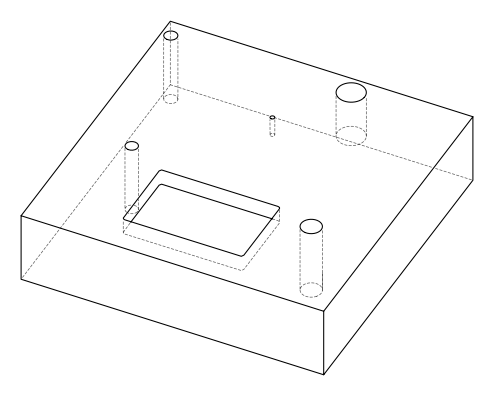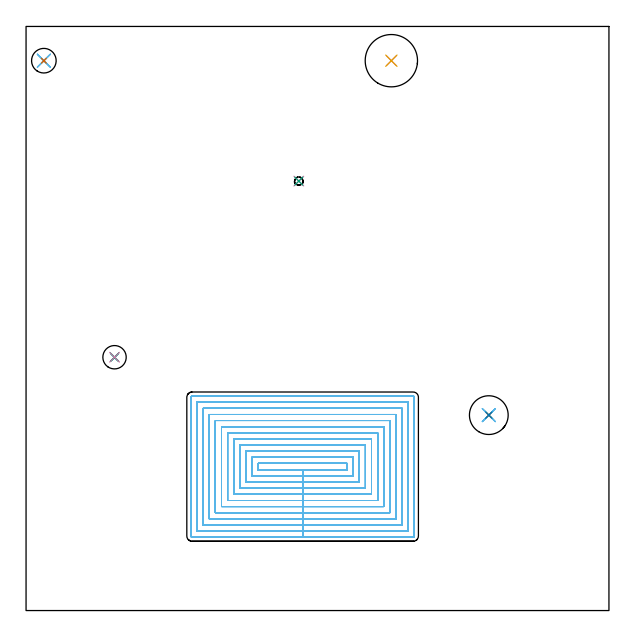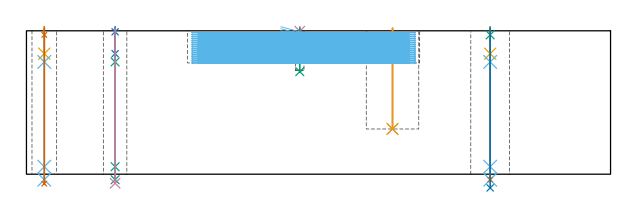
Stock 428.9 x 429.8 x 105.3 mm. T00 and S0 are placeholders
(PLAN: 18 operations, 14 tool changes, 137.3 min)
(1 SPOT_DRILL | STEP1HOLE | NXT0321_9005460120000 | 0.05 min | 184 mm3)
(2 SPOT_DRILL_1 | STEP1HOLE_1 | NXT0321_9005460120000 | 0.03 min | 4 mm3)
(3 SPOT_DRILL_2 | STEP1HOLE_2 | NXT0321_9005460120000 | 0.05 min | 182 mm3)
(4 SPOT_DRILL_3 | STEP1POCKET | NXT0321_9005460120000 | 0.03 min | 0 mm3)
(5 DRILL_BLIND_HOLE_INTO_CENTER | STEP1HOLE | NXT0301_083 | 0.08 min | 1347 mm3)
(6 GUN_DRILL_THROUGH_HOLE | STEP1HOLE | UGT0307_008 | 0.54 min | 8498 mm3)
(7 DRILL_TO_ENLARGE_THROUGH_HOLE | STEP1HOLE | UGT0301_250 | 0.46 min | 17017 mm3)
(8 DRILL_BLIND_HOLE_INTO_CENTER_1 | STEP1HOLE_1 | NXT0301_083 | 0.08 min | 1512 mm3)
(9 GUN_DRILL_THROUGH_HOLE_1 | STEP1HOLE_1 | UGT0307_008 | 0.54 min | 8501 mm3)
(10 DRILL_TO_ENLARGE_THROUGH_HOLE_1 | STEP1HOLE_1 | UGT0301_243 | 0.46 min | 14401 mm3)
(11 DRILL_BLIND_HOLE_INTO_CENTER_2 | STEP1HOLE_2 | NXT0301_083 | 0.08 min | 1348 mm3)
(12 GUN_DRILL_THROUGH_HOLE_2 | STEP1HOLE_2 | UGT0307_008 | 0.54 min | 8506 mm3)
(13 DRILL_TO_ENLARGE_THROUGH_HOLE_2 | STEP1HOLE_2 | NXT0301_104 | 0.45 min | 6128 mm3)
(14 DRILL_TO_ENLARGE_THROUGH_HOLE_3 | STEP1HOLE_2 | UGT0301_392 | 0.47 min | 50955 mm3)
(15 DRILL_BLIND_HOLE_INTO_CENTER_3 | STEP1POCKET | NXT0301_033 | 0.13 min | 869 mm3)
(16 INDEXABLE_INSERT_DRILL_BLIND_HOLE_FROM_SOLID | STEP1POCKET_1 | NXT0302_021 | 0.3 min | 35206 mm3)
(17 DRILL_TO_ENLARGE_BLIND_HOLE | STEP1POCKET_1 | UGT0301_384 | 0.3 min | 48681 mm3)
(18 MILL_RECTANGULAR_POCKET | POCKET_RECTANGULAR_STRAIGHT | UGT0201_014 | Follow Part, ap 1.5, ae 75% | 132.71 min | 441297 mm3)
(TOOL NXT0321_9005460120000 | NC Spot Drill, 142deg, 12mm, Carbide, Uncoated | D12 PA142 FL30 Z2)
(TOOL NXT0301_083 | Carbide Drill 11.2mm [860.1-1120-056A1-MM 2214] | D11.2 PA140 FL72 Z2)
(TOOL UGT0307_008 | Gun Drill 11 mm | D11 PA130 FL24 Z1)
(TOOL UGT0301_250 | Twist Drill 18.1 mm | D18.1 PA118 FL135 Z2)
(TOOL UGT0301_243 | Twist Drill 17.2 mm | D17.2 PA118 FL130 Z2)
(TOOL NXT0301_104 | Carbide Drill 14mm [860.1-1400-112A1-MM 2214] | D14 PA140 FL123 Z2)
(TOOL UGT0301_392 | Twist Drill 28.5 mm | D28.5 PA118 FL165 Z2)
(TOOL NXT0301_033 | Carbide Drill 6.2mm [860.1-0620-031A1-MM 2214] | D6.2 PA140 FL53 Z2)
(TOOL NXT0302_021 | Index. Insert Drill 25mm [880-D2500L25-05] | D25 PA176 FL125 Z2)
(TOOL UGT0301_384 | Twist Drill Flat Bottom 38.5 mm | D38.5 PA180 FL175 Z2)
(TOOL UGT0201_014 | End mill 6 mm | D6 FL24 Z4)
(OP 1 SPOT_DRILL)
G17 G21 G94 G90
T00 M6
G54
G17 G0 G90 X13.1 Y404.6 S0 M3
G43 Z115.3 H0
G94 G81 G98 Z102.3 F250. R108.3
G80
M5
M2
(OP 2 SPOT_DRILL_1)
G17 G21 G94 G90
T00 M6
G54
G17 G0 G90 X65.1 Y186.4 S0 M3
G43 Z115.3 H0
G94 G81 G98 Z104.56 F250. R108.3
G80
M5
M2
(OP 3 SPOT_DRILL_2)
G17 G21 G94 G90
T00 M6
G54
G17 G0 G90 X340.5 Y143.8 S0 M3
G43 Z115.3 H0
G94 G81 G98 Z102.3 F250. R108.3
G80
M5
M2
(OP 4 SPOT_DRILL_3)
G17 G21 G94 G90
T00 M6
G54
G17 G0 G90 X200.7 Y316. S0 M3
G43 Z115.3 H0
G94 G81 G98 Z105.033 F250. R108.3
G80
M5
M2
(OP 5 DRILL_BLIND_HOLE_INTO_CENTER)
G17 G21 G94 G90
T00 M6
G54
G17 G0 G90 X13.1 Y404.6 S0 M3
G43 Z115.3 H1
G94 G81 G98 Z88.5 F250. R107.3
G80
M5
M2
(OP 6 GUN_DRILL_THROUGH_HOLE)
G17 G21 G94 G90
T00 M6
G54
G17 G0 G90 X13.1 Y404.6 M8
G43 Z115.3 H0
Z102.041
S716 M3
G94 G1 Z82.437 F125. M26
G4 X.084
Z5.5 F250.
G4 X.084
Z-4.065 F125.
G4 X.084
M5
M9
G0 Z102.041
Z115.3
M2
(OP 7 DRILL_TO_ENLARGE_THROUGH_HOLE)
G17 G21 G94 G90
T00 M6
G54
G17 G0 G90 X13.1 Y404.6 S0 M3
G43 Z115.3 H0
G94 G73 G98 Z-6.938 F250. Q16.034 R107.3
G80
M5
M2
(OP 8 DRILL_BLIND_HOLE_INTO_CENTER_1)
G17 G21 G94 G90
T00 M6
G54
G17 G0 G90 X65.1 Y186.4 S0 M3
G43 Z115.3 H1
G94 G81 G98 Z88.5 F250. R107.3
G80
M5
M2
(OP 9 GUN_DRILL_THROUGH_HOLE_1)
G17 G21 G94 G90
T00 M6
G54
G17 G0 G90 X65.1 Y186.4 M8
G43 Z115.3 H0
Z101.467
S716 M3
G94 G1 Z82.437 F125. M26
G4 X.084
Z5.5 F250.
G4 X.084
Z-4.065 F125.
G4 X.084
M5
M9
G0 Z101.467
Z115.3
M2
(OP 10 DRILL_TO_ENLARGE_THROUGH_HOLE_1)
G17 G21 G94 G90
T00 M6
G54
G17 G0 G90 X65.1 Y186.4 S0 M3
G43 Z115.3 H0
G94 G73 G98 Z-6.667 F250. Q15.995 R107.3
G80
M5
M2
(OP 11 DRILL_BLIND_HOLE_INTO_CENTER_2)
G17 G21 G94 G90
T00 M6
G54
G17 G0 G90 X340.5 Y143.8 S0 M3
G43 Z115.3 H1
G94 G81 G98 Z88.5 F250. R107.3
G80
M5
M2
(OP 12 GUN_DRILL_THROUGH_HOLE_2)
G17 G21 G94 G90
T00 M6
G54
G17 G0 G90 X340.5 Y143.8 M8
G43 Z115.3 H0
Z101.333
S716 M3
G94 G1 Z82.437 F125. M26
G4 X.084
Z5.5 F250.
G4 X.084
Z-4.065 F125.
G4 X.084
M5
M9
G0 Z101.333
Z115.3
M2
(OP 13 DRILL_TO_ENLARGE_THROUGH_HOLE_2)
G17 G21 G94 G90
T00 M6
G54
G17 G0 G90 X340.5 Y143.8 S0 M3
G43 Z115.3 H1
G94 G73 G98 Z-4.048 F250. Q13.668 R107.3
G80
M5
M2
(OP 14 DRILL_TO_ENLARGE_THROUGH_HOLE_3)
G17 G21 G94 G90
T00 M6
G54
G17 G0 G90 X340.5 Y143.8 S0 M3
G43 Z115.3 H0
G94 G73 G98 Z-10.062 F250. Q23.072 R107.3
G80
M5
M2
(OP 15 DRILL_BLIND_HOLE_INTO_CENTER_3)
G17 G21 G94 G90
T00 M6
G54
G17 G0 G90 X200.7 Y316. S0 M3
G43 Z115.3 H1
G94 G81 G98 Z75.3 F250. R107.3
G80
M5
M2
(OP 16 INDEXABLE_INSERT_DRILL_BLIND_HOLE_FROM_SOLID)
G17 G21 G94 G90
T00 M6
G54
G17 G0 G90 X268.8 Y404.6 S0 M3
G43 Z115.3 H1
G94 G81 G98 Z33.2 F250. R107.3
G80
M5
M2
(OP 17 DRILL_TO_ENLARGE_BLIND_HOLE)
G17 G21 G94 G90
T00 M6
G54
G17 G0 G90 X268.8 Y404.6 S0 M3
G43 Z115.3 H0
G94 G81 G98 Z33.2 F250. R107.3
G80
M5
M2
(OP 18 MILL_RECTANGULAR_POCKET)
G17 G21 G94 G90
T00 M6
G54
G17 G0 G90 X186.799 Y103.5 S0 M3
G43 Z115.3 H0
Z108.3
G94 G1 X203.5 Z103.825 F250.
X236.2 F500.
Y108.3
X170.8
Y103.5
X203.5
Y99.
X240.7
Y112.8
X166.3
Y99.
X203.5
Y94.5
X245.2
Y117.3
X161.8
Y94.5
X203.5
Y90.
X249.7
Y121.8
X157.3
Y90.
X203.5
Y85.5
X254.2
Y126.3
X152.8
Y85.5
X203.5
Y81.
X258.7
Y130.8
X148.3
Y81.
X203.5
Y76.5
X263.2
Y135.3
X143.8
Y76.5
X203.5
Y72.
X267.7
Y139.8
X139.3
Y72.
X203.5
Y67.5
X272.2
Y144.3
X134.8
Y67.5
X203.5
Y63.
X276.7
Y148.8
X130.3
Y63.
X203.5
Y58.5
X281.2
Y153.3
X125.8
Y58.5
X203.5
Y54.
X284.9
G3 X285.7 Y54.8 R0.8
G1 Y157.
G3 X284.9 Y157.8 R0.8
G1 X122.1
G3 X121.3 Y157. R0.8
G1 Y54.8
G3 X122.1 Y54. R0.8
G1 X203.5
X204.5
G0 X186.799 Y103.5 Z106.825
G1 X203.5 Z102.35 F250.
X236.2 F500.
Y108.3
X170.8
Y103.5
X203.5
Y99.
X240.7
Y112.8
X166.3
Y99.
X203.5
Y94.5
X245.2
Y117.3
X161.8
Y94.5
X203.5
Y90.
X249.7
Y121.8
X157.3
Y90.
X203.5
Y85.5
X254.2
Y126.3
X152.8
Y85.5
X203.5
Y81.
X258.7
Y130.8
X148.3
Y81.
X203.5
Y76.5
X263.2
Y135.3
X143.8
Y76.5
X203.5
Y72.
X267.7
Y139.8
X139.3
Y72.
X203.5
Y67.5
X272.2
Y144.3
X134.8
Y67.5
X203.5
Y63.
X276.7
Y148.8
X130.3
Y63.
X203.5
Y58.5
X281.2
Y153.3
X125.8
Y58.5
X203.5
Y54.
X284.9
G3 X285.7 Y54.8 R0.8
G1 Y157.
G3 X284.9 Y157.8 R0.8
G1 X122.1
G3 X121.3 Y157. R0.8
G1 Y54.8
G3 X122.1 Y54. R0.8
G1 X203.5
X204.5
G0 X186.799 Y103.5 Z105.35
G1 X203.5 Z100.875 F250.
X236.2 F500.
Y108.3
X170.8
Y103.5
X203.5
Y99.
X240.7
Y112.8
X166.3
Y99.
X203.5
Y94.5
X245.2
Y117.3
X161.8
Y94.5
X203.5
Y90.
X249.7
Y121.8
X157.3
Y90.
X203.5
Y85.5
X254.2
Y126.3
X152.8
Y85.5
X203.5
Y81.
X258.7
Y130.8
X148.3
Y81.
X203.5
Y76.5
X263.2
Y135.3
X143.8
Y76.5
X203.5
Y72.
X267.7
Y139.8
X139.3
Y72.
X203.5
Y67.5
X272.2
Y144.3
X134.8
Y67.5
X203.5
Y63.
X276.7
Y148.8
X130.3
Y63.
X203.5
Y58.5
X281.2
Y153.3
X125.8
Y58.5
X203.5
Y54.
X284.9
G3 X285.7 Y54.8 R0.8
G1 Y157.
G3 X284.9 Y157.8 R0.8
G1 X122.1
G3 X121.3 Y157. R0.8
G1 Y54.8
G3 X122.1 Y54. R0.8
G1 X203.5
X204.5
G0 X186.799 Y103.5 Z103.875
G1 X203.5 Z99.4 F250.
X236.2 F500.
Y108.3
X170.8
Y103.5
X203.5
Y99.
X240.7
Y112.8
X166.3
Y99.
X203.5
Y94.5
X245.2
Y117.3
X161.8
Y94.5
X203.5
Y90.
X249.7
Y121.8
X157.3
Y90.
X203.5
Y85.5
X254.2
Y126.3
X152.8
Y85.5
X203.5
Y81.
X258.7
Y130.8
X148.3
Y81.
X203.5
Y76.5
X263.2
Y135.3
X143.8
Y76.5
X203.5
Y72.
X267.7
Y139.8
X139.3
Y72.
X203.5
Y67.5
X272.2
Y144.3
X134.8
Y67.5
X203.5
Y63.
X276.7
Y148.8
X130.3
Y63.
X203.5
Y58.5
X281.2
Y153.3
X125.8
Y58.5
X203.5
Y54.
X284.9
G3 X285.7 Y54.8 R0.8
G1 Y157.
G3 X284.9 Y157.8 R0.8
G1 X122.1
G3 X121.3 Y157. R0.8
G1 Y54.8
G3 X122.1 Y54. R0.8
G1 X203.5
X204.5
G0 X186.799 Y103.5 Z102.4
G1 X203.5 Z97.925 F250.
X236.2 F500.
Y108.3
X170.8
Y103.5
X203.5
Y99.
X240.7
Y112.8
X166.3
Y99.
X203.5
Y94.5
X245.2
Y117.3
X161.8
Y94.5
X203.5
Y90.
X249.7
Y121.8
X157.3
Y90.
X203.5
Y85.5
X254.2
Y126.3
X152.8
Y85.5
X203.5
Y81.
X258.7
Y130.8
X148.3
Y81.
X203.5
Y76.5
X263.2
Y135.3
X143.8
Y76.5
X203.5
Y72.
X267.7
Y139.8
X139.3
Y72.
X203.5
Y67.5
X272.2
Y144.3
X134.8
Y67.5
X203.5
Y63.
X276.7
Y148.8
X130.3
Y63.
X203.5
Y58.5
X281.2
Y153.3
X125.8
Y58.5
X203.5
Y54.
X284.9
G3 X285.7 Y54.8 R0.8
G1 Y157.
G3 X284.9 Y157.8 R0.8
G1 X122.1
G3 X121.3 Y157. R0.8
G1 Y54.8
G3 X122.1 Y54. R0.8
G1 X203.5
X204.5
G0 X186.799 Y103.5 Z100.925
G1 X203.5 Z96.45 F250.
X236.2 F500.
Y108.3
X170.8
Y103.5
X203.5
Y99.
X240.7
Y112.8
X166.3
Y99.
X203.5
Y94.5
X245.2
Y117.3
X161.8
Y94.5
X203.5
Y90.
X249.7
Y121.8
X157.3
Y90.
X203.5
Y85.5
X254.2
Y126.3
X152.8
Y85.5
X203.5
Y81.
X258.7
Y130.8
X148.3
Y81.
X203.5
Y76.5
X263.2
Y135.3
X143.8
Y76.5
X203.5
Y72.
X267.7
Y139.8
X139.3
Y72.
X203.5
Y67.5
X272.2
Y144.3
X134.8
Y67.5
X203.5
Y63.
X276.7
Y148.8
X130.3
Y63.
X203.5
Y58.5
X281.2
Y153.3
X125.8
Y58.5
X203.5
Y54.
X284.9
G3 X285.7 Y54.8 R0.8
G1 Y157.
G3 X284.9 Y157.8 R0.8
G1 X122.1
G3 X121.3 Y157. R0.8
G1 Y54.8
G3 X122.1 Y54. R0.8
G1 X203.5
X204.5
G0 X186.799 Y103.5 Z99.45
G1 X203.5 Z94.975 F250.
X236.2 F500.
Y108.3
X170.8
Y103.5
X203.5
Y99.
X240.7
Y112.8
X166.3
Y99.
X203.5
Y94.5
X245.2
Y117.3
X161.8
Y94.5
X203.5
Y90.
X249.7
Y121.8
X157.3
Y90.
X203.5
Y85.5
X254.2
Y126.3
X152.8
Y85.5
X203.5
Y81.
X258.7
Y130.8
X148.3
Y81.
X203.5
Y76.5
X263.2
Y135.3
X143.8
Y76.5
X203.5
Y72.
X267.7
Y139.8
X139.3
Y72.
X203.5
Y67.5
X272.2
Y144.3
X134.8
Y67.5
X203.5
Y63.
X276.7
Y148.8
X130.3
Y63.
X203.5
Y58.5
X281.2
Y153.3
X125.8
Y58.5
X203.5
Y54.
X284.9
G3 X285.7 Y54.8 R0.8
G1 Y157.
G3 X284.9 Y157.8 R0.8
G1 X122.1
G3 X121.3 Y157. R0.8
G1 Y54.8
G3 X122.1 Y54. R0.8
G1 X203.5
X204.5
G0 X186.799 Y103.5 Z97.975
G1 X203.5 Z93.5 F250.
X236.2 F500.
Y108.3
X170.8
Y103.5
X203.5
Y99.
X240.7
Y112.8
X166.3
Y99.
X203.5
Y94.5
X245.2
Y117.3
X161.8
Y94.5
X203.5
Y90.
X249.7
Y121.8
X157.3
Y90.
X203.5
Y85.5
X254.2
Y126.3
X152.8
Y85.5
X203.5
Y81.
X258.7
Y130.8
X148.3
Y81.
X203.5
Y76.5
X263.2
Y135.3
X143.8
Y76.5
X203.5
Y72.
X267.7
Y139.8
X139.3
Y72.
X203.5
Y67.5
X272.2
Y144.3
X134.8
Y67.5
X203.5
Y63.
X276.7
Y148.8
X130.3
Y63.
X203.5
Y58.5
X281.2
Y153.3
X125.8
Y58.5
X203.5
Y54.
X284.9
G3 X285.7 Y54.8 R0.8
G1 Y157.
G3 X284.9 Y157.8 R0.8
G1 X122.1
G3 X121.3 Y157. R0.8
G1 Y54.8
G3 X122.1 Y54. R0.8
G1 X203.5
X204.5
G0 X186.799 Y103.5 Z96.5
G1 X203.5 Z92.025 F250.
X236.2 F500.
Y108.3
X170.8
Y103.5
X203.5
Y99.
X240.7
Y112.8
X166.3
Y99.
X203.5
Y94.5
X245.2
Y117.3
X161.8
Y94.5
X203.5
Y90.
X249.7
Y121.8
X157.3
Y90.
X203.5
Y85.5
X254.2
Y126.3
X152.8
Y85.5
X203.5
Y81.
X258.7
Y130.8
X148.3
Y81.
X203.5
Y76.5
X263.2
Y135.3
X143.8
Y76.5
X203.5
Y72.
X267.7
Y139.8
X139.3
Y72.
X203.5
Y67.5
X272.2
Y144.3
X134.8
Y67.5
X203.5
Y63.
X276.7
Y148.8
X130.3
Y63.
X203.5
Y58.5
X281.2
Y153.3
X125.8
Y58.5
X203.5
Y54.
X284.9
G3 X285.7 Y54.8 R0.8
G1 Y157.
G3 X284.9 Y157.8 R0.8
G1 X122.1
G3 X121.3 Y157. R0.8
G1 Y54.8
G3 X122.1 Y54. R0.8
G1 X203.5
X204.5
G0 X186.799 Y103.5 Z95.025
G1 X203.5 Z90.55 F250.
X236.2 F500.
Y108.3
X170.8
Y103.5
X203.5
Y99.
X240.7
Y112.8
X166.3
Y99.
X203.5
Y94.5
X245.2
Y117.3
X161.8
Y94.5
X203.5
Y90.
X249.7
Y121.8
X157.3
Y90.
X203.5
Y85.5
X254.2
Y126.3
X152.8
Y85.5
X203.5
Y81.
X258.7
Y130.8
X148.3
Y81.
X203.5
Y76.5
X263.2
Y135.3
X143.8
Y76.5
X203.5
Y72.
X267.7
Y139.8
X139.3
Y72.
X203.5
Y67.5
X272.2
Y144.3
X134.8
Y67.5
X203.5
Y63.
X276.7
Y148.8
X130.3
Y63.
X203.5
Y58.5
X281.2
Y153.3
X125.8
Y58.5
X203.5
Y54.
X284.9
G3 X285.7 Y54.8 R0.8
G1 Y157.
G3 X284.9 Y157.8 R0.8
G1 X122.1
G3 X121.3 Y157. R0.8
G1 Y54.8
G3 X122.1 Y54. R0.8
G1 X203.5
X204.5
G0 X186.799 Y103.5 Z93.55
G1 X203.5 Z89.075 F250.
X236.2 F500.
Y108.3
X170.8
Y103.5
X203.5
Y99.
X240.7
Y112.8
X166.3
Y99.
X203.5
Y94.5
X245.2
Y117.3
X161.8
Y94.5
X203.5
Y90.
X249.7
Y121.8
X157.3
Y90.
X203.5
Y85.5
X254.2
Y126.3
X152.8
Y85.5
X203.5
Y81.
X258.7
Y130.8
X148.3
Y81.
X203.5
Y76.5
X263.2
Y135.3
X143.8
Y76.5
X203.5
Y72.
X267.7
Y139.8
X139.3
Y72.
X203.5
Y67.5
X272.2
Y144.3
X134.8
Y67.5
X203.5
Y63.
X276.7
Y148.8
X130.3
Y63.
X203.5
Y58.5
X281.2
Y153.3
X125.8
Y58.5
X203.5
Y54.
X284.9
G3 X285.7 Y54.8 R0.8
G1 Y157.
G3 X284.9 Y157.8 R0.8
G1 X122.1
G3 X121.3 Y157. R0.8
G1 Y54.8
G3 X122.1 Y54. R0.8
G1 X203.5
X204.5
G0 X186.799 Y103.5 Z92.075
G1 X203.5 Z87.6 F250.
X236.2 F500.
Y108.3
X170.8
Y103.5
X203.5
Y99.
X240.7
Y112.8
X166.3
Y99.
X203.5
Y94.5
X245.2
Y117.3
X161.8
Y94.5
X203.5
Y90.
X249.7
Y121.8
X157.3
Y90.
X203.5
Y85.5
X254.2
Y126.3
X152.8
Y85.5
X203.5
Y81.
X258.7
Y130.8
X148.3
Y81.
X203.5
Y76.5
X263.2
Y135.3
X143.8
Y76.5
X203.5
Y72.
X267.7
Y139.8
X139.3
Y72.
X203.5
Y67.5
X272.2
Y144.3
X134.8
Y67.5
X203.5
Y63.
X276.7
Y148.8
X130.3
Y63.
X203.5
Y58.5
X281.2
Y153.3
X125.8
Y58.5
X203.5
Y54.
X284.9
G3 X285.7 Y54.8 R0.8
G1 Y157.
G3 X284.9 Y157.8 R0.8
G1 X122.1
G3 X121.3 Y157. R0.8
G1 Y54.8
G3 X122.1 Y54. R0.8
G1 X203.5
X204.5
G0 X186.799 Y103.5 Z90.6
G1 X203.5 Z86.125 F250.
X236.2 F500.
Y108.3
X170.8
Y103.5
X203.5
Y99.
X240.7
Y112.8
X166.3
Y99.
X203.5
Y94.5
X245.2
Y117.3
X161.8
Y94.5
X203.5
Y90.
X249.7
Y121.8
X157.3
Y90.
X203.5
Y85.5
X254.2
Y126.3
X152.8
Y85.5
X203.5
Y81.
X258.7
Y130.8
X148.3
Y81.
X203.5
Y76.5
X263.2
Y135.3
X143.8
Y76.5
X203.5
Y72.
X267.7
Y139.8
X139.3
Y72.
X203.5
Y67.5
X272.2
Y144.3
X134.8
Y67.5
X203.5
Y63.
X276.7
Y148.8
X130.3
Y63.
X203.5
Y58.5
X281.2
Y153.3
X125.8
Y58.5
X203.5
Y54.
X284.9
G3 X285.7 Y54.8 R0.8
G1 Y157.
G3 X284.9 Y157.8 R0.8
G1 X122.1
G3 X121.3 Y157. R0.8
G1 Y54.8
G3 X122.1 Y54. R0.8
G1 X203.5
X204.5
G0 X186.799 Y103.5 Z89.125
G1 X203.5 Z84.65 F250.
X236.2 F500.
Y108.3
X170.8
Y103.5
X203.5
Y99.
X240.7
Y112.8
X166.3
Y99.
X203.5
Y94.5
X245.2
Y117.3
X161.8
Y94.5
X203.5
Y90.
X249.7
Y121.8
X157.3
Y90.
X203.5
Y85.5
X254.2
Y126.3
X152.8
Y85.5
X203.5
Y81.
X258.7
Y130.8
X148.3
Y81.
X203.5
Y76.5
X263.2
Y135.3
X143.8
Y76.5
X203.5
Y72.
X267.7
Y139.8
X139.3
Y72.
X203.5
Y67.5
X272.2
Y144.3
X134.8
Y67.5
X203.5
Y63.
X276.7
Y148.8
X130.3
Y63.
X203.5
Y58.5
X281.2
Y153.3
X125.8
Y58.5
X203.5
Y54.
X284.9
G3 X285.7 Y54.8 R0.8
G1 Y157.
G3 X284.9 Y157.8 R0.8
G1 X122.1
G3 X121.3 Y157. R0.8
G1 Y54.8
G3 X122.1 Y54. R0.8
G1 X203.5
X204.5
G0 X186.799 Y103.5 Z87.65
G1 X203.5 Z83.175 F250.
X236.2 F500.
Y108.3
X170.8
Y103.5
X203.5
Y99.
X240.7
Y112.8
X166.3
Y99.
X203.5
Y94.5
X245.2
Y117.3
X161.8
Y94.5
X203.5
Y90.
X249.7
Y121.8
X157.3
Y90.
X203.5
Y85.5
X254.2
Y126.3
X152.8
Y85.5
X203.5
Y81.
X258.7
Y130.8
X148.3
Y81.
X203.5
Y76.5
X263.2
Y135.3
X143.8
Y76.5
X203.5
Y72.
X267.7
Y139.8
X139.3
Y72.
X203.5
Y67.5
X272.2
Y144.3
X134.8
Y67.5
X203.5
Y63.
X276.7
Y148.8
X130.3
Y63.
X203.5
Y58.5
X281.2
Y153.3
X125.8
Y58.5
X203.5
Y54.
X284.9
G3 X285.7 Y54.8 R0.8
G1 Y157.
G3 X284.9 Y157.8 R0.8
G1 X122.1
G3 X121.3 Y157. R0.8
G1 Y54.8
G3 X122.1 Y54. R0.8
G1 X203.5
X204.5
G0 X186.799 Y103.5 Z86.175
G1 X203.5 Z81.7 F250.
X236.2 F500.
Y108.3
X170.8
Y103.5
X203.5
Y99.
X240.7
Y112.8
X166.3
Y99.
X203.5
Y94.5
X245.2
Y117.3
X161.8
Y94.5
X203.5
Y90.
X249.7
Y121.8
X157.3
Y90.
X203.5
Y85.5
X254.2
Y126.3
X152.8
Y85.5
X203.5
Y81.
X258.7
Y130.8
X148.3
Y81.
X203.5
Y76.5
X263.2
Y135.3
X143.8
Y76.5
X203.5
Y72.
X267.7
Y139.8
X139.3
Y72.
X203.5
Y67.5
X272.2
Y144.3
X134.8
Y67.5
X203.5
Y63.
X276.7
Y148.8
X130.3
Y63.
X203.5
Y58.5
X281.2
Y153.3
X125.8
Y58.5
X203.5
Y54.
X284.9
G3 X285.7 Y54.8 R0.8
G1 Y157.
G3 X284.9 Y157.8 R0.8
G1 X122.1
G3 X121.3 Y157. R0.8
G1 Y54.8
G3 X122.1 Y54. R0.8
G1 X203.5
X204.5
G0 Z115.3
M5
M2
